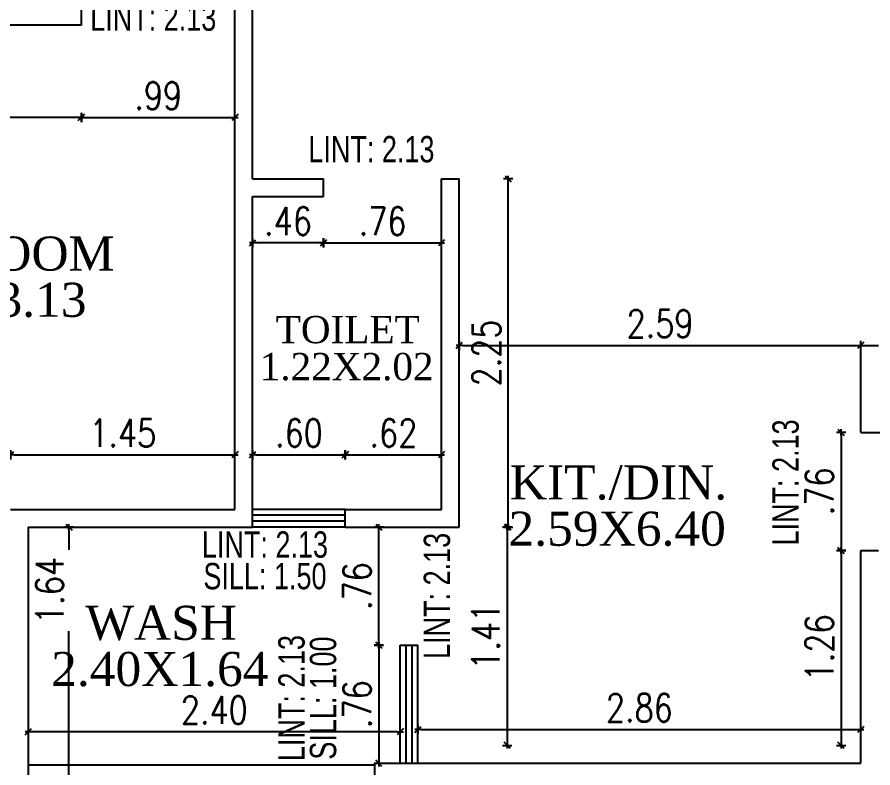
# Model space of a CAD drawing. Header units: inches. Extents: x 14235 to 14499, y 0 to 2549.
# Drawn here: x 14476.46 to 14481.99, y 2369.46 to 2374.31 of the extents above; entities that cross this region are included whole.
import ezdxf
from ezdxf.enums import TextEntityAlignment as Align

# ---------------------------------------------------------------- set-up
doc = ezdxf.new("R2010")
doc.units = ezdxf.units.IN
doc.header["$LTSCALE"] = 0.25
doc.header["$MEASUREMENT"] = 0
doc.header["$PDMODE"] = 35
for name, color, linetype in [('steel', 251, 'Continuous'), ('text-large', 7, 'Continuous'), ('wall', 7, 'Continuous'), ('windows', 106, 'Continuous'), ('WORK TEX', 6, 'Continuous'), ('WORKING DIM', 7, 'Continuous')]:
    doc.layers.add(name, color=color, linetype=linetype)
doc.styles.add('ARIAL', font='TIMES_0.TTF')
doc.styles.add('ARL', font='swisscl_0.ttf')
doc.styles.add('romans', font='romans.shx', dxfattribs={"width": 0.8})
doc.dimstyles.new('121', dxfattribs={"dimscale": 0.1, "dimtxt": 1.8, "dimasz": 0.2, "dimexe": 0.03125, "dimexo": 0.25, "dimgap": 0.5, "dimtad": 1, "dimzin": 4, "dimdsep": 46, "dimtxsty": 'romans', "dimblk1": 'MINITICK', "dimblk2": 'MINITICK', "dimsah": 1, "dimcen": 1, "dimse1": 1, "dimse2": 1, "dimclrd": 252, "dimclre": 256, "dimclrt": 7, "dimadec": 3, "dimazin": 0, "dimtfac": 0.8, "dimtix": 1, "dimtmove": 2, "dimatfit": 3, "dimfxl": 0, "dimtolj": 1, "dimtzin": 3, "dimarcsym": 0})

# ---------------------------------------------------------------- blocks, each defined once
blk = doc.blocks.new('MINITICK')
at = {"color": 7}
for p, q in [((1, 1), (-1, -1)), ((-1, 0), (1, 0)), ((0, -1.5), (0, 1.5))]:
    blk.add_line(p, q, dxfattribs=at)
blk = doc.blocks.new('*D1834')
at = {"layer": 'Defpoints', "color": 0, "transparency": 16777216}
for p in [(14476.8769, 2374.2543), (14474.4379, 2374.0686), (14474.4379, 2373.6599)]:
    blk.add_point(p, dxfattribs=at)
at = {"layer": 'WORKING DIM', "color": 252, "lineweight": -2, "transparency": 16777216}
blk.add_line((14476.8569, 2373.6599), (14474.4579, 2373.6599), dxfattribs=at)
at = {"layer": 'WORKING DIM', "color": 252, "lineweight": -2, "transparency": 16777216, "xscale": 0.02, "yscale": 0.02, "zscale": 0.02, "rotation": 180}
blk.add_blockref('MINITICK', (14474.4379, 2373.6599), dxfattribs=at)
at = {"layer": 'WORKING DIM', "color": 252, "lineweight": -2, "transparency": 16777216, "xscale": 0.02, "yscale": 0.02, "zscale": 0.02}
blk.add_blockref('MINITICK', (14476.8769, 2373.6599), dxfattribs=at)
at = {"layer": 'WORKING DIM', "color": 7, "transparency": 16777216, "insert": (14475.6574, 2373.7999), "char_height": 0.18, "attachment_point": 5, "style": 'romans'}
blk.add_mtext('\\A1;2.44', dxfattribs=at)
blk = doc.blocks.new('*D1835')
at = {"layer": 'Defpoints', "color": 0, "transparency": 16777216}
for p in [(14476.8769, 2374.2543), (14477.8678, 2374.2658), (14477.8678, 2373.6599)]:
    blk.add_point(p, dxfattribs=at)
at = {"layer": 'WORKING DIM', "color": 252, "lineweight": -2, "transparency": 16777216}
blk.add_line((14476.8969, 2373.6599), (14477.8478, 2373.6599), dxfattribs=at)
at = {"layer": 'WORKING DIM', "color": 252, "lineweight": -2, "transparency": 16777216, "xscale": 0.02, "yscale": 0.02, "zscale": 0.02, "rotation": 180}
blk.add_blockref('MINITICK', (14476.8769, 2373.6599), dxfattribs=at)
at = {"layer": 'WORKING DIM', "color": 252, "lineweight": -2, "transparency": 16777216, "xscale": 0.02, "yscale": 0.02, "zscale": 0.02}
blk.add_blockref('MINITICK', (14477.8678, 2373.6599), dxfattribs=at)
at = {"layer": 'WORKING DIM', "color": 7, "transparency": 16777216, "insert": (14477.3724, 2373.7999), "char_height": 0.18, "attachment_point": 5, "style": 'romans'}
blk.add_mtext('\\A1;.99', dxfattribs=at)
blk = doc.blocks.new('*D1838')
at = {"layer": 'Defpoints', "color": 0, "transparency": 16777216}
for p in [(14477.8678, 2371.4823), (14476.4196, 2371.1293), (14477.8678, 2371.1293)]:
    blk.add_point(p, dxfattribs=at)
at = {"layer": 'WORKING DIM', "color": 252, "lineweight": -2, "transparency": 16777216}
blk.add_line((14476.4396, 2371.4823), (14477.8478, 2371.4823), dxfattribs=at)
at = {"layer": 'WORKING DIM', "color": 252, "lineweight": -2, "transparency": 16777216, "xscale": 0.02, "yscale": 0.02, "zscale": 0.02, "rotation": 180}
blk.add_blockref('MINITICK', (14476.4196, 2371.4823), dxfattribs=at)
at = {"layer": 'WORKING DIM', "color": 252, "lineweight": -2, "transparency": 16777216, "xscale": 0.02, "yscale": 0.02, "zscale": 0.02}
blk.add_blockref('MINITICK', (14477.8678, 2371.4823), dxfattribs=at)
at = {"layer": 'WORKING DIM', "color": 7, "transparency": 16777216, "insert": (14477.1437, 2371.6223), "char_height": 0.18, "attachment_point": 5, "style": 'romans'}
blk.add_mtext('\\A1;1.45', dxfattribs=at)
blk = doc.blocks.new('*D1842')
at = {"layer": 'Defpoints', "color": 0, "transparency": 16777216}
for p in [(14479.0492, 2370.2527), (14478.7968, 2369.4906), (14479.0492, 2369.4906)]:
    blk.add_point(p, dxfattribs=at)
at = {"layer": 'WORKING DIM', "color": 252, "lineweight": -2, "transparency": 16777216}
blk.add_line((14478.7968, 2370.2327), (14478.7968, 2369.5106), dxfattribs=at)
at = {"layer": 'WORKING DIM', "color": 252, "lineweight": -2, "transparency": 16777216, "xscale": 0.02, "yscale": 0.02, "zscale": 0.02}
for p, rotation in [((14478.7968, 2370.2527), 90), ((14478.7968, 2369.4906), 270)]:
    blk.add_blockref('MINITICK', p, dxfattribs=dict(at, rotation=rotation))
at = {"layer": 'WORKING DIM', "color": 7, "transparency": 16777216, "insert": (14478.6568, 2369.8717), "char_height": 0.18, "attachment_point": 5, "rotation": 90, "style": 'romans'}
blk.add_mtext('\\A1;.76', dxfattribs=at)
blk = doc.blocks.new('*D1843')
at = {"layer": 'Defpoints', "color": 0, "transparency": 16777216}
for p in [(14478.7968, 2371.0149), (14478.9349, 2371.0149), (14478.9349, 2370.2527)]:
    blk.add_point(p, dxfattribs=at)
at = {"layer": 'WORKING DIM', "color": 252, "lineweight": -2, "transparency": 16777216}
blk.add_line((14478.7968, 2370.2727), (14478.7968, 2370.9949), dxfattribs=at)
at = {"layer": 'WORKING DIM', "color": 252, "lineweight": -2, "transparency": 16777216, "xscale": 0.02, "yscale": 0.02, "zscale": 0.02}
for p, rotation in [((14478.7968, 2371.0149), 90), ((14478.7968, 2370.2527), 270)]:
    blk.add_blockref('MINITICK', p, dxfattribs=dict(at, rotation=rotation))
at = {"layer": 'WORKING DIM', "color": 7, "transparency": 16777216, "insert": (14478.6568, 2370.6338), "char_height": 0.18, "attachment_point": 5, "rotation": 90, "style": 'romans'}
blk.add_mtext('\\A1;.76', dxfattribs=at)
blk = doc.blocks.new('*D1844')
at = {"layer": 'Defpoints', "color": 0, "transparency": 16777216}
for p in [(14479.2301, 2371.0149), (14479.2301, 2369.6062), (14479.626, 2369.6062)]:
    blk.add_point(p, dxfattribs=at)
at = {"layer": 'WORKING DIM', "color": 252, "lineweight": -2, "transparency": 16777216}
blk.add_line((14479.626, 2370.9949), (14479.626, 2369.6262), dxfattribs=at)
at = {"layer": 'WORKING DIM', "color": 252, "lineweight": -2, "transparency": 16777216, "xscale": 0.02, "yscale": 0.02, "zscale": 0.02}
for p, rotation in [((14479.626, 2371.0149), 90), ((14479.626, 2369.6062), 270)]:
    blk.add_blockref('MINITICK', p, dxfattribs=dict(at, rotation=rotation))
at = {"layer": 'WORKING DIM', "color": 7, "transparency": 16777216, "insert": (14479.486, 2370.3106), "char_height": 0.18, "attachment_point": 5, "rotation": 90, "style": 'romans'}
blk.add_mtext('\\A1;1.41', dxfattribs=at)
blk = doc.blocks.new('*D1845')
at = {"layer": 'Defpoints', "color": 0, "transparency": 16777216}
for p in [(14479.316, 2373.2634), (14479.6318, 2373.2634), (14479.316, 2371.0149)]:
    blk.add_point(p, dxfattribs=at)
at = {"layer": 'WORKING DIM', "color": 252, "lineweight": -2, "transparency": 16777216}
blk.add_line((14479.6318, 2371.0349), (14479.6318, 2373.2434), dxfattribs=at)
at = {"layer": 'WORKING DIM', "color": 252, "lineweight": -2, "transparency": 16777216, "xscale": 0.02, "yscale": 0.02, "zscale": 0.02}
for p, rotation in [((14479.6318, 2373.2634), 90), ((14479.6318, 2371.0149), 270)]:
    blk.add_blockref('MINITICK', p, dxfattribs=dict(at, rotation=rotation))
at = {"layer": 'WORKING DIM', "color": 7, "transparency": 16777216, "insert": (14479.4918, 2372.1392), "char_height": 0.18, "attachment_point": 5, "rotation": 90, "style": 'romans'}
blk.add_mtext('\\A1;2.25', dxfattribs=at)
blk = doc.blocks.new('*D1846')
at = {"layer": 'Defpoints', "color": 0, "transparency": 16777216}
for p in [(14479.0492, 2369.8717), (14481.9074, 2369.8717), (14481.9074, 2369.7086)]:
    blk.add_point(p, dxfattribs=at)
at = {"layer": 'WORKING DIM', "color": 252, "lineweight": -2, "transparency": 16777216}
blk.add_line((14479.0692, 2369.7086), (14481.8874, 2369.7086), dxfattribs=at)
at = {"layer": 'WORKING DIM', "color": 252, "lineweight": -2, "transparency": 16777216, "xscale": 0.02, "yscale": 0.02, "zscale": 0.02, "rotation": 180}
blk.add_blockref('MINITICK', (14479.0492, 2369.7086), dxfattribs=at)
at = {"layer": 'WORKING DIM', "color": 252, "lineweight": -2, "transparency": 16777216, "xscale": 0.02, "yscale": 0.02, "zscale": 0.02}
blk.add_blockref('MINITICK', (14481.9074, 2369.7086), dxfattribs=at)
at = {"layer": 'WORKING DIM', "color": 7, "transparency": 16777216, "insert": (14480.4783, 2369.8486), "char_height": 0.18, "attachment_point": 5, "style": 'romans'}
blk.add_mtext('\\A1;2.86', dxfattribs=at)
blk = doc.blocks.new('*D1847')
at = {"layer": 'Defpoints', "color": 0, "transparency": 16777216}
for p in [(14477.9821, 2373.1491), (14478.4394, 2373.1491), (14477.9821, 2372.85)]:
    blk.add_point(p, dxfattribs=at)
at = {"layer": 'WORKING DIM', "color": 252, "lineweight": -2, "transparency": 16777216}
blk.add_line((14478.4194, 2372.85), (14478.0021, 2372.85), dxfattribs=at)
at = {"layer": 'WORKING DIM', "color": 252, "lineweight": -2, "transparency": 16777216, "xscale": 0.02, "yscale": 0.02, "zscale": 0.02, "rotation": 180}
blk.add_blockref('MINITICK', (14477.9821, 2372.85), dxfattribs=at)
at = {"layer": 'WORKING DIM', "color": 252, "lineweight": -2, "transparency": 16777216, "xscale": 0.02, "yscale": 0.02, "zscale": 0.02}
blk.add_blockref('MINITICK', (14478.4394, 2372.85), dxfattribs=at)
at = {"layer": 'WORKING DIM', "color": 7, "transparency": 16777216, "insert": (14478.2108, 2372.99), "char_height": 0.18, "attachment_point": 5, "style": 'romans'}
blk.add_mtext('\\A1;.46', dxfattribs=at)
blk = doc.blocks.new('*D1848')
at = {"layer": 'Defpoints', "color": 0, "transparency": 16777216}
for p in [(14478.4394, 2373.1491), (14479.2016, 2373.1491), (14479.2016, 2372.85)]:
    blk.add_point(p, dxfattribs=at)
at = {"layer": 'WORKING DIM', "color": 252, "lineweight": -2, "transparency": 16777216}
blk.add_line((14478.4594, 2372.85), (14479.1816, 2372.85), dxfattribs=at)
at = {"layer": 'WORKING DIM', "color": 252, "lineweight": -2, "transparency": 16777216, "xscale": 0.02, "yscale": 0.02, "zscale": 0.02, "rotation": 180}
blk.add_blockref('MINITICK', (14478.4394, 2372.85), dxfattribs=at)
at = {"layer": 'WORKING DIM', "color": 252, "lineweight": -2, "transparency": 16777216, "xscale": 0.02, "yscale": 0.02, "zscale": 0.02}
blk.add_blockref('MINITICK', (14479.2016, 2372.85), dxfattribs=at)
at = {"layer": 'WORKING DIM', "color": 7, "transparency": 16777216, "insert": (14478.8205, 2372.99), "char_height": 0.18, "attachment_point": 5, "style": 'romans'}
blk.add_mtext('\\A1;.76', dxfattribs=at)
blk = doc.blocks.new('*D1849')
at = {"layer": 'Defpoints', "color": 0, "transparency": 16777216}
for p in [(14478.58, 2371.4823), (14477.9821, 2371.1293), (14478.58, 2371.1293)]:
    blk.add_point(p, dxfattribs=at)
at = {"layer": 'WORKING DIM', "color": 252, "lineweight": -2, "transparency": 16777216}
blk.add_line((14478.0021, 2371.4823), (14478.56, 2371.4823), dxfattribs=at)
at = {"layer": 'WORKING DIM', "color": 252, "lineweight": -2, "transparency": 16777216, "xscale": 0.02, "yscale": 0.02, "zscale": 0.02, "rotation": 180}
blk.add_blockref('MINITICK', (14477.9821, 2371.4823), dxfattribs=at)
at = {"layer": 'WORKING DIM', "color": 252, "lineweight": -2, "transparency": 16777216, "xscale": 0.02, "yscale": 0.02, "zscale": 0.02}
blk.add_blockref('MINITICK', (14478.58, 2371.4823), dxfattribs=at)
at = {"layer": 'WORKING DIM', "color": 7, "transparency": 16777216, "insert": (14478.2811, 2371.6223), "char_height": 0.18, "attachment_point": 5, "style": 'romans'}
blk.add_mtext('\\A1;.60', dxfattribs=at)
blk = doc.blocks.new('*D1850')
at = {"layer": 'Defpoints', "color": 0, "transparency": 16777216}
for p in [(14479.2016, 2371.4823), (14478.58, 2371.1293), (14479.2016, 2371.1293)]:
    blk.add_point(p, dxfattribs=at)
at = {"layer": 'WORKING DIM', "color": 252, "lineweight": -2, "transparency": 16777216}
blk.add_line((14478.6, 2371.4823), (14479.1816, 2371.4823), dxfattribs=at)
at = {"layer": 'WORKING DIM', "color": 252, "lineweight": -2, "transparency": 16777216, "xscale": 0.02, "yscale": 0.02, "zscale": 0.02, "rotation": 180}
blk.add_blockref('MINITICK', (14478.58, 2371.4823), dxfattribs=at)
at = {"layer": 'WORKING DIM', "color": 252, "lineweight": -2, "transparency": 16777216, "xscale": 0.02, "yscale": 0.02, "zscale": 0.02}
blk.add_blockref('MINITICK', (14479.2016, 2371.4823), dxfattribs=at)
at = {"layer": 'WORKING DIM', "color": 7, "transparency": 16777216, "insert": (14478.8908, 2371.6223), "char_height": 0.18, "attachment_point": 5, "style": 'romans'}
blk.add_mtext('\\A1;.62', dxfattribs=at)
blk = doc.blocks.new('*D1851')
at = {"layer": 'Defpoints', "color": 0, "transparency": 16777216}
for p in [(14477.0555, 2371.0149), (14476.7967, 2369.3762), (14477.0555, 2369.3762)]:
    blk.add_point(p, dxfattribs=at)
at = {"layer": 'WORKING DIM', "color": 252, "lineweight": -2, "transparency": 16777216}
for p, q in [((14476.7967, 2370.9949), (14476.7967, 2370.8689)), ((14476.7967, 2369.3962), (14476.7967, 2370.3438))]:
    blk.add_line(p, q, dxfattribs=at)
at = {"layer": 'WORKING DIM', "color": 252, "lineweight": -2, "transparency": 16777216, "xscale": 0.02, "yscale": 0.02, "zscale": 0.02}
for p, rotation in [((14476.7967, 2371.0149), 90), ((14476.7967, 2369.3762), 270)]:
    blk.add_blockref('MINITICK', p, dxfattribs=dict(at, rotation=rotation))
at = {"layer": 'WORKING DIM', "color": 7, "transparency": 16777216, "insert": (14476.6722, 2370.6063), "char_height": 0.18, "attachment_point": 5, "rotation": 90, "style": 'romans'}
blk.add_mtext('\\A1;1.64', dxfattribs=at)
blk = doc.blocks.new('*D1852')
at = {"layer": 'Defpoints', "color": 0, "transparency": 16777216}
for p in [(14479.316, 2372.6279), (14481.9074, 2372.1882), (14481.9074, 2372.1882)]:
    blk.add_point(p, dxfattribs=at)
at = {"layer": 'WORKING DIM', "color": 252, "lineweight": -2, "transparency": 16777216}
blk.add_line((14479.336, 2372.1882), (14481.8874, 2372.1882), dxfattribs=at)
at = {"layer": 'WORKING DIM', "color": 252, "lineweight": -2, "transparency": 16777216, "xscale": 0.02, "yscale": 0.02, "zscale": 0.02, "rotation": 180}
blk.add_blockref('MINITICK', (14479.316, 2372.1882), dxfattribs=at)
at = {"layer": 'WORKING DIM', "color": 252, "lineweight": -2, "transparency": 16777216, "xscale": 0.02, "yscale": 0.02, "zscale": 0.02}
blk.add_blockref('MINITICK', (14481.9074, 2372.1882), dxfattribs=at)
at = {"layer": 'WORKING DIM', "color": 7, "transparency": 16777216, "insert": (14480.6117, 2372.3282), "char_height": 0.18, "attachment_point": 5, "style": 'romans'}
blk.add_mtext('\\A1;2.59', dxfattribs=at)
blk = doc.blocks.new('*D1864')
at = {"layer": 'Defpoints', "color": 0, "transparency": 16777216}
for p in [(14481.9646, 2370.8645), (14481.7806, 2369.6062), (14481.9646, 2369.6062)]:
    blk.add_point(p, dxfattribs=at)
at = {"layer": 'WORKING DIM', "color": 252, "lineweight": -2, "transparency": 16777216}
blk.add_line((14481.7806, 2370.8445), (14481.7806, 2369.6262), dxfattribs=at)
at = {"layer": 'WORKING DIM', "color": 252, "lineweight": -2, "transparency": 16777216, "xscale": 0.02, "yscale": 0.02, "zscale": 0.02}
for p, rotation in [((14481.7806, 2370.8645), 90), ((14481.7806, 2369.6062), 270)]:
    blk.add_blockref('MINITICK', p, dxfattribs=dict(at, rotation=rotation))
at = {"layer": 'WORKING DIM', "color": 7, "transparency": 16777216, "insert": (14481.6406, 2370.2353), "char_height": 0.18, "attachment_point": 5, "rotation": 90, "style": 'romans'}
blk.add_mtext('\\A1;1.26', dxfattribs=at)
blk = doc.blocks.new('*D1865')
at = {"layer": 'Defpoints', "color": 0, "transparency": 16777216}
for p in [(14482.0402, 2371.6267), (14481.7806, 2370.8645), (14481.9646, 2370.8645)]:
    blk.add_point(p, dxfattribs=at)
at = {"layer": 'WORKING DIM', "color": 252, "lineweight": -2, "transparency": 16777216}
blk.add_line((14481.7806, 2371.6067), (14481.7806, 2370.8845), dxfattribs=at)
at = {"layer": 'WORKING DIM', "color": 252, "lineweight": -2, "transparency": 16777216, "xscale": 0.02, "yscale": 0.02, "zscale": 0.02}
for p, rotation in [((14481.7806, 2371.6267), 90), ((14481.7806, 2370.8645), 270)]:
    blk.add_blockref('MINITICK', p, dxfattribs=dict(at, rotation=rotation))
at = {"layer": 'WORKING DIM', "color": 7, "transparency": 16777216, "insert": (14481.6406, 2371.2456), "char_height": 0.18, "attachment_point": 5, "rotation": 90, "style": 'romans'}
blk.add_mtext('\\A1;.76', dxfattribs=at)
blk = doc.blocks.new('*D1908')
at = {"layer": 'Defpoints', "color": 0, "transparency": 16777216}
for p in [(14476.5339, 2370.1153), (14478.9349, 2370.1153), (14476.5339, 2369.6942)]:
    blk.add_point(p, dxfattribs=at)
at = {"layer": 'WORKING DIM', "color": 252, "lineweight": -2, "transparency": 16777216}
blk.add_line((14478.9149, 2369.6942), (14476.5539, 2369.6942), dxfattribs=at)
at = {"layer": 'WORKING DIM', "color": 252, "lineweight": -2, "transparency": 16777216, "xscale": 0.02, "yscale": 0.02, "zscale": 0.02, "rotation": 180}
blk.add_blockref('MINITICK', (14476.5339, 2369.6942), dxfattribs=at)
at = {"layer": 'WORKING DIM', "color": 252, "lineweight": -2, "transparency": 16777216, "xscale": 0.02, "yscale": 0.02, "zscale": 0.02}
blk.add_blockref('MINITICK', (14478.9349, 2369.6942), dxfattribs=at)
at = {"layer": 'WORKING DIM', "color": 7, "transparency": 16777216, "insert": (14477.7344, 2369.8342), "char_height": 0.18, "attachment_point": 5, "style": 'romans'}
blk.add_mtext('\\A1;2.40', dxfattribs=at)

msp = doc.modelspace()

# ---------------------------------------------------------------- linework, layer by layer
at = {"layer": 'steel'}
msp.add_line((14478.7699, 2369.4778), (14476.5339, 2369.4778), dxfattribs=at)
at = {"layer": 'wall'}
for p, q in [((14476.8769, 2374.2543), (14476.8769, 2374.3686)), ((14477.8678, 2371.1293), (14477.8678, 2374.3686)), ((14477.9821, 2373.2634), (14477.9821, 2374.3686)), ((14476.8769, 2374.2543), (14474.4379, 2374.2543)), ((14477.9821, 2373.2634), (14478.4394, 2373.2634)), ((14478.4394, 2373.1491), (14478.4394, 2373.2634)), ((14479.2016, 2373.2634), (14479.316, 2373.2634)), ((14479.2016, 2371.1293), (14479.2016, 2373.2634)), ((14479.316, 2371.0149), (14479.316, 2373.2634)), ((14477.9821, 2373.1491), (14478.4394, 2373.1491)), ((14477.9821, 2371.0149), (14477.9821, 2373.1491)), ((14481.9074, 2371.6267), (14481.9074, 2372.1882)), ((14481.9074, 2372.1882), (14482.0218, 2372.1882)), ((14481.9074, 2371.6267), (14483.3556, 2371.6267)), ((14476.4196, 2371.1293), (14477.8678, 2371.1293)), ((14478.58, 2371.1293), (14479.2016, 2371.1293)), ((14478.58, 2371.0149), (14478.58, 2371.1293)), ((14476.5339, 2371.0149), (14477.9821, 2371.0149)), ((14476.5339, 2371.0149), (14476.5339, 2369.3762)), ((14478.58, 2371.0149), (14479.316, 2371.0149)), ((14481.9074, 2370.8645), (14482.0218, 2370.8645)), ((14481.9074, 2369.4906), (14481.9074, 2370.8645)), ((14478.9349, 2370.2527), (14479.0492, 2370.2527)), ((14478.7699, 2369.3762), (14478.7699, 2369.4906)), ((14478.7699, 2369.4906), (14481.9074, 2369.4906))]:
    msp.add_line(p, q, dxfattribs=at)
at = {"layer": 'windows'}
for p, q in [((14478.58, 2371.1293), (14477.9821, 2371.1293)), ((14478.58, 2371.0912), (14477.9821, 2371.0912)), ((14478.58, 2371.0531), (14477.9821, 2371.0531)), ((14478.58, 2371.0149), (14477.9821, 2371.0149)), ((14478.9349, 2369.4906), (14478.9349, 2370.2527)), ((14478.973, 2369.4906), (14478.973, 2370.2527)), ((14479.0111, 2369.4906), (14479.0111, 2370.2527)), ((14479.0492, 2369.4906), (14479.0492, 2370.2527))]:
    msp.add_line(p, q, dxfattribs=at)

# ---------------------------------------------------------------- texts
at = {"layer": 'text-large', "style": 'ARIAL'}
for s, height, p in [('BED ROOM', 0.22, (14476.2174, 2372.7811)), ('3.43X3.13', 0.22, (14476.2087, 2372.4826)), ('TOILET', 0.176, (14478.596, 2372.2902)), ('1.22X2.02', 0.176, (14478.589, 2372.0514)), ('KIT./DIN.', 0.22, (14480.344, 2371.3035)), ('2.59X6.40', 0.22, (14480.3353, 2371.005)), ('WASH', 0.22, (14477.3918, 2370.3975)), ('2.40X1.64', 0.22, (14477.3831, 2370.099))]:
    msp.add_text(s, height=height, dxfattribs=at).set_placement(p, align=Align.MIDDLE_CENTER)
at = {"layer": 'WORK TEX', "style": 'ARL'}
for s, p in [('LINT: 2.13', (14477.3405, 2374.304)), ('LINT: 2.13', (14478.7487, 2373.4549)), ('LINT: 2.13', (14478.0617, 2370.9028)), ('SILL: 1.50', (14478.0617, 2370.6989))]:
    msp.add_text(s, height=0.17, dxfattribs=at).set_placement(p, align=Align.MIDDLE_CENTER)
for s, p in [('LINT: 2.13', (14481.4219, 2371.3035)), ('LINT: 2.13', (14479.1715, 2370.5711)), ('LINT: 2.13', (14478.2326, 2369.9115)), ('SILL: 1.00', (14478.4364, 2369.9115))]:
    msp.add_text(s, height=0.17, rotation=90, dxfattribs=at).set_placement(p, align=Align.MIDDLE_CENTER)

# ---------------------------------------------------------------- dimensions: what is measured, and where the dimension line sits
at = {"layer": 'WORKING DIM'}
for base, p1, p2, picture, middle in [((14474.4379, 2373.6599), (14476.8769, 2374.2543), (14474.4379, 2374.0686), '*D1834', (14475.6574, 2373.7999)), ((14477.8678, 2373.6599), (14476.8769, 2374.2543), (14477.8678, 2374.2658), '*D1835', (14477.3724, 2373.7999)), ((14477.9821, 2372.85), (14478.4394, 2373.1491), (14477.9821, 2373.1491), '*D1847', (14478.2108, 2372.99)), ((14479.2016, 2372.85), (14478.4394, 2373.1491), (14479.2016, 2373.1491), '*D1848', (14478.8205, 2372.99)), ((14481.9074, 2372.1882), (14479.316, 2372.6279), (14481.9074, 2372.1882), '*D1852', (14480.6117, 2372.3282)), ((14477.8678, 2371.4823), (14476.4196, 2371.1293), (14477.8678, 2371.1293), '*D1838', (14477.1437, 2371.6223)), ((14478.58, 2371.4823), (14477.9821, 2371.1293), (14478.58, 2371.1293), '*D1849', (14478.2811, 2371.6223)), ((14479.2016, 2371.4823), (14478.58, 2371.1293), (14479.2016, 2371.1293), '*D1850', (14478.8908, 2371.6223)), ((14476.5339, 2369.6942), (14478.9349, 2370.1153), (14476.5339, 2370.1153), '*D1908', (14477.7344, 2369.8342)), ((14481.9074, 2369.7086), (14479.0492, 2369.8717), (14481.9074, 2369.8717), '*D1846', (14480.4783, 2369.8486))]:
    dim = msp.add_linear_dim(base=base, p1=p1, p2=p2, dimstyle='121', override={"dimfxl": 0.18, "dimfxlon": 1}, dxfattribs=at)
    dim.commit()
    dim.dimension.update_dxf_attribs({"geometry": picture, "text_midpoint": middle})
for base, p1, p2, picture, middle in [((14479.6318, 2373.2634), (14479.316, 2371.0149), (14479.316, 2373.2634), '*D1845', (14479.4918, 2372.1392)), ((14481.7806, 2370.8645), (14482.0402, 2371.6267), (14481.9646, 2370.8645), '*D1865', (14481.6406, 2371.2456)), ((14478.7968, 2371.0149), (14478.9349, 2370.2527), (14478.9349, 2371.0149), '*D1843', (14478.6568, 2370.6338)), ((14479.626, 2369.6062), (14479.2301, 2371.0149), (14479.2301, 2369.6062), '*D1844', (14479.486, 2370.3106)), ((14481.7806, 2369.6062), (14481.9646, 2370.8645), (14481.9646, 2369.6062), '*D1864', (14481.6406, 2370.2353)), ((14478.7968, 2369.4906), (14479.0492, 2370.2527), (14479.0492, 2369.4906), '*D1842', (14478.6568, 2369.8717))]:
    dim = msp.add_linear_dim(base=base, p1=p1, p2=p2, angle=90, dimstyle='121', override={"dimfxl": 0.18, "dimfxlon": 1}, dxfattribs=at)
    dim.commit()
    dim.dimension.update_dxf_attribs({"geometry": picture, "text_midpoint": middle})
dim = msp.add_linear_dim(base=(14476.7967, 2369.3762), p1=(14477.0555, 2371.0149), p2=(14477.0555, 2369.3762), angle=90, dimstyle='121', override={"dimfxl": 0.18, "dimfxlon": 1}, dxfattribs=at)
dim.commit()
dim.dimension.update_dxf_attribs({"geometry": '*D1851', "text_midpoint": (14476.6722, 2370.6063), "dimtype": 160})

doc.saveas('drawing.dxf')
